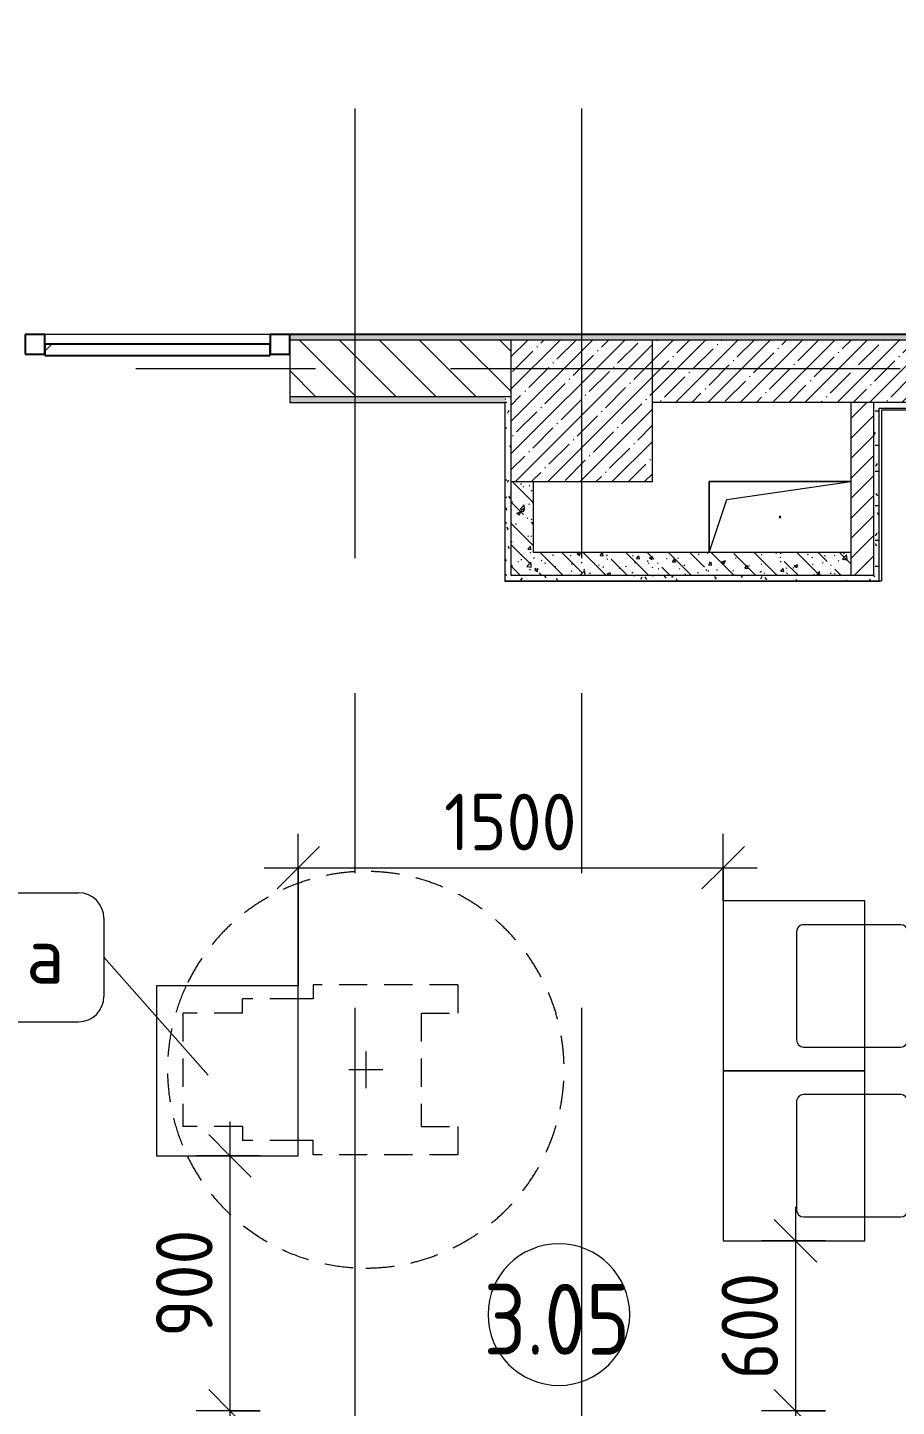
# Model space of a CAD drawing. Header units: millimetres. Extents: x 957 to 228198, y -8553 to 29000.
# Drawn here: x 30956 to 34023, y 4135 to 9003 of the extents above; entities that cross this region are included whole.
import ezdxf

# ---------------------------------------------------------------- set-up
doc = ezdxf.new("R2010")
doc.units = ezdxf.units.MM
doc.linetypes.add('200_ШТРИХ__ш1_п0_6_', pattern=[160, 100, -60])
doc.linetypes.add('Осевая', pattern=[3175, 635, -476.25, 1587.5, -476.25])
for name, color, linetype, lineweight in [('A-ANNO-DIMS', 7, 'Continuous', 9), ('A-ANNO-DIMS-100', 7, 'Continuous', 9), ('A-AREA-IDEN', 7, 'Continuous', 9), ('A-GENM', 7, 'Continuous', 9), ('A-GLAZ-CURT', 7, 'Continuous', 9), ('A-GLAZ-CURT-1', 7, 'Continuous', 25), ('A-GLAZ-CWMG', 7, 'Continuous', 9), ('A-GLAZ-CWMG-1', 7, 'Continuous', 25), ('A-WALL', 7, 'Continuous', 9), ('I-FURN-IDEN', 7, 'Continuous', 9), ('I-WALL', 7, 'Continuous', 9), ('S-COLS', 7, 'Continuous', 9), ('Оси-2', 7, 'Осевая', 9)]:
    doc.layers.add(name, color=color, linetype=linetype, lineweight=lineweight)
for name, color, linetype, lineweight, true_color in [('A-WALL-1', 9, 'Continuous', 9, 0x808080), ('A-WALL-FNSH-1', 9, 'Continuous', 9, 0x808080), ('I-FURN-1', 9, 'Continuous', 9, 0x808080), ('I-FURN-2', 9, '200_ШТРИХ__ш1_п0_6_', 9, 0x808080)]:
    doc.layers.add(name, color=color, linetype=linetype, lineweight=lineweight, true_color=true_color)
doc.styles.add('GOST Common_3', font='GOST_Common.ttf', dxfattribs={"height": 200})
doc.styles.add('GOST Common_4', font='GOST_Common.ttf', dxfattribs={"width": 0.9, "height": 250})
doc.styles.add('ISOCPEUR_3', font='isocpeur.ttf', dxfattribs={"width": 0.9, "height": 200})
doc.dimstyles.new('ISO-2_0_0_9К_Средний_округл2_1', dxfattribs={"dimscale": 304.8, "dimtxt": 199.196235, "dimasz": 0.492126, "dimexe": 0.393701, "dimexo": 0, "dimgap": 0, "dimtad": 1, "dimdec": 0, "dimrnd": 10, "dimzin": 0, "dimdsep": 46, "dimtxsty": 'ISOCPEUR_3', "dimblk1": 'OBLIQUE', "dimblk2": 'OBLIQUE', "dimsah": 1, "dimcen": 0.09, "dimdle": 0.393701, "dimazin": 0, "dimtfac": 1, "dimtdec": 4, "dimtix": 1, "dimtmove": 0, "dimatfit": 3, "dimfxl": 1, "dimtvp": 1, "dimtolj": 1, "dimtzin": 0, "dimarcsym": 2})
pattern_1 = [(135, (-10247.55, 0), (-75.43415, -75.43415), [106.68, -17.78, 3.556, -17.78]), (135, (-10247.55, 75.39), (-75.43415, -75.43415), []), (50, (-10247.55, 0), (127.52922, -11.15758), [13.335, -146.685]), (355, (-10247.55, 0), (-24.66966, 133.74002), [10.668, -117.348]), (100.451, (-10236.92, -0.93), (102.85973, 122.58178), [11.333, -124.663]), (46.184, (-10247.55, 35.56), (189.75516, -29.43036), [20.002, -220.027]), (96.636, (-10231.74, 33.1), (166.1822, 173.1996), [17, -186.995]), (351.184, (-10247.55, 35.56), (166.1839, 173.1976), [16.002, -176.022]), (21, (-10229.77, 26.67), (106.13027, -71.58603), [13.335, -146.685]), (326, (-10229.77, 26.67), (43.26188, 128.93175), [10.668, -117.348]), (71.451, (-10220.93, 20.7), (149.39198, 57.34505), [11.333, -124.663]), (37.5, (-10247.55, 0), (2.16223, 59.188357), [3.353, -112.573, 3.353, -115.773, -117.792]), (37.5, (-10247.55, 0), (2.16223, 59.188357), [-235.052, 3.353, -114.44]), (7.5, (-10247.55, 0), (46.77386, 70.12615), [3.353, -64.567, 3.353, -109.906, -44.894]), (7.5, (-10247.55, 0), (46.77386, 70.12615), [-181.178, 3.353, -41.542]), (327.5, (-10287.2, 0), (94.91367, -4.010093), [3.353, -41.097, 3.353, -135.331, -184.023]), (327.5, (-10287.2, 0), (94.91367, -4.010093), [-183.134, 3.353, -180.67]), (317.5, (-10304.98, 0), (103.69057, 17.79882), [3.353, -54.432, 3.353, -88.748, -130.683]), (317.5, (-10304.98, 0), (103.69057, 17.79882), [-149.885, 3.353, -127.33])]
pattern_2 = [(0, (-10247.55, 0), (121.92, 30.48), [10.058, -81.382, 10.058, -81.382, -487.68]), (0, (-10247.55, 0), (121.92, 30.48), [-182.88, 10.058, -172.822, 10.058, -81.382, -213.36]), (0, (-10247.55, 0), (121.92, 30.48), [-457.2, 10.058, -50.902, 10.058, -142.342]), (120, (-10201.83, 15.24), (-87.356454, 90.345817), [10.058, -81.382, 10.058, -81.382, -487.68]), (120, (-10201.83, 15.24), (-87.356454, 90.345817), [-182.88, 10.058, -172.822, 10.058, -81.382, -213.36]), (120, (-10201.83, 15.24), (-87.356454, 90.345817), [-457.2, 10.058, -50.902, 10.058, -142.342]), (240, (-10186.59, 76.2), (-34.563546, -120.825817), [10.058, -81.382, 10.058, -81.382, -487.68]), (240, (-10186.59, 76.2), (-34.563546, -120.825817), [-182.88, 10.058, -172.822, 10.058, -81.382, -213.36]), (240, (-10186.59, 76.2), (-34.563546, -120.825817), [-457.2, 10.058, -50.902, 10.058, -142.342])]

# ---------------------------------------------------------------- blocks, each defined once
blk = doc.blocks.new('BSC_Колонна _Прямоугольная - 500х500-V1-План расстановки мебели и оборудования 3 этажа в осях 12-23')
at = {"layer": 'S-COLS'}
h = blk.add_hatch(dxfattribs=at)
h.set_pattern_fill('FP_2', color=256, style=0, pattern_type=2)
h.set_pattern_definition([(45, (-43160, -7650), (-57.02463, 57.02463), []), (45, (-43102.975, -7650), (-57.02463, 57.02463), [100.806, -20.161, 3.353, -16.808])])
h.paths.add_polyline_path([(-250, -250), (250, -250), (250, 250), (-250, 250), (-250, 30)])
for p, q in [((250, 250), (-250, 250)), ((-250, 250), (-250, -250)), ((250, -250), (250, 250)), ((-250, -250), (250, -250))]:
    blk.add_line(p, q, dxfattribs=at)
blk = doc.blocks.new('GM_Отверстие прямоугольное _в плите_ - Отверстие-V60-План расстановки мебели и оборудования 3 этажа в осях 12-23')
at = {"layer": 'A-GENM'}
for p, q in [((-250, -125), (-250, 125)), ((-250, 125), (250, 125)), ((250, 125), (-250, 125)), ((-250, 125), (-250, -125)), ((-187.5, 62.5), (250, 125)), ((-250, -125), (-187.5, 62.5))]:
    blk.add_line(p, q, dxfattribs=at)
for start, end in [(360, 180), (180, 360)]:
    blk.add_arc((0, 0), 2.5, start, end, dxfattribs=at)
blk = doc.blocks.new('Стол базовый прямоугольный - 1_7а-25476368-План расстановки мебели и оборудования 3 этажа в осях 12-23')
at = {"layer": 'I-FURN-1'}
for p, q in [((250, 300), (-250, 300)), ((-250, 300), (-250, -300)), ((250, -300), (250, 300)), ((-250, -300), (250, -300))]:
    blk.add_line(p, q, dxfattribs=at)
blk = doc.blocks.new('Стул Breuer - 1_9а-V76-План расстановки мебели и оборудования 3 этажа в осях 12-23')
at = {"layer": 'I-FURN-1'}
for p, q in [((-215.9, 215.9), (-215.9, 0)), ((190.5, 241.3), (-190.5, 241.3)), ((215.9, 0), (215.9, 215.9)), ((-215.9, 0), (-215.9, -127)), ((215.9, -127), (215.9, 0)), ((-215.9, -176.2), (-215.9, -200.8)), ((203.2, -163.5), (-203.2, -163.5)), ((-190.5, -152.4), (190.5, -152.4)), ((215.9, -200.8), (215.9, -176.2)), ((-203.2, -213.5), (203.2, -213.5))]:
    blk.add_line(p, q, dxfattribs=at)
for centre, radius, start, end in [((-190.5, 215.9), 25.4, 90, 180), ((190.5, 215.9), 25.4, 30, 90), ((190.5, 215.9), 25.4, 0, 30), ((-190.5, -127), 25.4, 180, 270), ((190.5, -127), 25.4, 270, 360), ((-203.2, -176.2), 12.7, 90, 180), ((203.2, -176.2), 12.7, 360, 90), ((-203.5, -230.6), 15.1, 360, 180), ((-203.5, -230.6), 15.1, 180, 360), ((-203.2, -200.8), 12.7, 180, 270), ((203.7, -230.6), 15.1, 360, 180), ((203.7, -230.6), 15.1, 180, 360), ((203.2, -200.8), 12.7, 270, 360)]:
    blk.add_arc(centre, radius, start, end, dxfattribs=at)
blk = doc.blocks.new('Стул Breuer - 1_9а-25403171-План расстановки мебели и оборудования 3 этажа в осях 12-23')
at = {"layer": 'I-FURN-1'}
for p, q in [((-215.9, 215.9), (-215.9, 0)), ((190.5, 241.3), (-190.5, 241.3)), ((215.9, 0), (215.9, 215.9)), ((-215.9, 0), (-215.9, -127)), ((215.9, -127), (215.9, 0)), ((-215.9, -176.2), (-215.9, -200.8)), ((203.2, -163.5), (-203.2, -163.5)), ((-190.5, -152.4), (190.5, -152.4)), ((215.9, -200.8), (215.9, -176.2)), ((-203.2, -213.5), (203.2, -213.5))]:
    blk.add_line(p, q, dxfattribs=at)
for centre, radius, start, end in [((-190.5, 215.9), 25.4, 90, 180), ((190.5, 215.9), 25.4, 0, 90), ((-190.5, -127), 25.4, 180, 270), ((190.5, -127), 25.4, 270, 360), ((-203.2, -176.2), 12.7, 90, 180), ((203.2, -176.2), 12.7, 360, 90), ((-203.5, -230.6), 15.1, 360, 180), ((-203.5, -230.6), 15.1, 180, 360), ((-203.2, -200.8), 12.7, 180, 270), ((203.7, -230.6), 15.1, 360, 180), ((203.7, -230.6), 15.1, 180, 360), ((203.2, -200.8), 12.7, 270, 360)]:
    blk.add_arc(centre, radius, start, end, dxfattribs=at)
blk = doc.blocks.new('FRT_2D_Символ _разворот МГН_1 - D1_4_Символ доступности разворота МГН _360__-V77-План расстановки мебели и оборудования 3 этажа в осях 12-23')
at = {"layer": 'I-FURN-1'}
for p, q in [((0, 60.4), (0, -59.6)), ((-65, 0), (65, 0))]:
    blk.add_line(p, q, dxfattribs=at)
at = {"layer": 'I-FURN-2'}
for p, q in [((-300, 325.4), (-300, -185.8)), ((-300, 325.4), (-200, 325.4)), ((-200, 195.4), (-200, 325.4)), ((200, 325.4), (300, 325.4)), ((200, 195.4), (200, 325.4)), ((300, 325.4), (300, -185.8)), ((-200, 195.4), (200, 195.4)), ((-300, -185.8), (-250, -185.8)), ((-250, -185.8), (-250, -238.4)), ((300, -185.8), (250, -185.8)), ((250, -185.8), (250, -238.4)), ((-250, -238.4), (-250, -435.8)), ((250, -238.4), (250, -435.8)), ((-200, -435.8), (-250, -435.8)), ((-200, -435.8), (-200, -645.8)), ((200, -435.8), (250, -435.8)), ((200, -435.8), (200, -645.8)), ((-200, -645.8), (200, -645.8))]:
    blk.add_line(p, q, dxfattribs=at)
for start, end in [(360, 244.8834), (295.7402, 360), (244.8834, 295.7402)]:
    blk.add_arc((0, 0), 700, start, end, dxfattribs=at)
blk = doc.blocks.new('Прямоугольный импост - 50 x 70 мм-31700031-План расстановки мебели и оборудования 3 этажа в осях 12-23')
at = {"layer": 'A-GLAZ-CWMG-1'}
for p, q in [((-70, 35), (0, 35)), ((-70, -35), (-70, 35)), ((0, 35), (0, -35)), ((0, -35), (-70, -35))]:
    blk.add_line(p, q, dxfattribs=at)
blk = doc.blocks.new('Системная панель - Стекло - 40мм-32257331-План расстановки мебели и оборудования 3 этажа в осях 12-23')
at = {"layer": 'A-GLAZ-CURT'}
h = blk.add_hatch(dxfattribs=at)
h.set_pattern_fill('FP_71', color=256, style=0, pattern_type=2)
h.set_pattern_definition([(45, (-41762.5, -7785), (-282.8427, 282.8427), [200, -600]), (45, (-41962.5, -7885), (-282.8427, 282.8427), [600, -200]), (45, (-41562.5, -7985), (-282.8427, 282.8427), [200, -600])])
h.paths.add_polyline_path([(397.5, -40), (397.5, 0), (-397.5, 0), (-397.5, -40)])
at = {"layer": 'A-GLAZ-CURT-1'}
for p, q in [((397.5, 0), (-397.5, 0)), ((-397.5, 0), (-397.5, -40)), ((397.5, -40), (397.5, 0)), ((-397.5, -40), (397.5, -40))]:
    blk.add_line(p, q, dxfattribs=at)
blk = doc.blocks.new('Прямоугольный импост - 50 x 70 мм-31702100-План расстановки мебели и оборудования 3 этажа в осях 12-23')
at = {"layer": 'A-GLAZ-CWMG-1'}
for p, q in [((-35, 35), (35, 35)), ((-35, -35), (-35, 35)), ((35, 35), (35, -35)), ((35, -35), (-35, -35))]:
    blk.add_line(p, q, dxfattribs=at)
blk = doc.blocks.new('Прямоугольный импост - 50 x 70 мм-31720914-План расстановки мебели и оборудования 3 этажа в осях 12-23')
at = {"layer": 'A-GLAZ-CWMG'}
blk.add_line((42060, 7920), (41265, 7920), dxfattribs=at)
blk = doc.blocks.new('Марка_Мебель - В прямоуг_Balcon_Марка-25523697-План расстановки мебели и оборудования 3 этажа в осях 12-23')
at = {"layer": 'I-FURN-IDEN'}
for p, q in [((-2.455, 2.278), (2.455, 2.278)), ((-3.355, 1.378), (-3.355, -1.384)), ((3.355, 1.378), (3.355, -1.378)), ((-2.461, -2.278), (2.455, -2.278))]:
    blk.add_line(p, q, dxfattribs=at)
for centre, radius, start, end in [((-2.455, 1.378), 0.9, 90, 180), ((2.455, 1.378), 0.9, 0, 90), ((-2.461, -1.384), 0.893, 180, 270), ((2.455, -1.378), 0.9, 270, 0)]:
    blk.add_arc(centre, radius, start, end, dxfattribs=at)
blk = doc.blocks.new('DIMBLOCK4-План расстановки мебели и оборудования 3 этажа в осях 12-23')
at = {"layer": 'A-ANNO-DIMS-100'}
for p, q in [((31670.8, 5140.1), (31670.8, 4000.1)), ((31776.8, 5020.1), (31550.8, 5020.1)), ((31670.8, 5020.1), (31776.8, 5020.1)), ((31776.8, 4120.1), (31550.8, 4120.1)), ((31670.8, 4120.1), (31776.8, 4120.1))]:
    blk.add_line(p, q, dxfattribs=at)
at = {"layer": 'A-ANNO-DIMS-100', "lineweight": 20}
for p, q in [((31670.8, 5020.1), (31595.8, 5095.1)), ((31670.8, 5020.1), (31745.8, 4945.1)), ((31670.8, 4120.1), (31595.8, 4195.1)), ((31670.8, 4120.1), (31745.8, 4045.1))]:
    blk.add_line(p, q, dxfattribs=at)
at = {"layer": 'A-ANNO-DIMS-100', "color": 0, "insert": (31409.5, 4380.5), "char_height": 200, "width": 455.087, "attachment_point": 1, "rotation": 90, "line_spacing_factor": 1.149209, "style": 'ISOCPEUR_3'}
blk.add_mtext('900', dxfattribs=at)
blk = doc.blocks.new('_Oblique')
at = {"color": 0, "linetype": 'ByBlock', "lineweight": -2}
blk.add_line((-0.5, -0.5), (0.5, 0.5), dxfattribs=at)
blk = doc.blocks.new('DIMBLOCK5-План расстановки мебели и оборудования 3 этажа в осях 12-23')
at = {"layer": 'A-ANNO-DIMS-100'}
for p, q in [((33667, 4840.1), (33667, 4000.1)), ((33773, 4720.1), (33547, 4720.1)), ((33667, 4720.1), (33773, 4720.1)), ((33773, 4120.1), (33547, 4120.1)), ((33667, 4120.1), (33773, 4120.1))]:
    blk.add_line(p, q, dxfattribs=at)
at = {"layer": 'A-ANNO-DIMS-100', "lineweight": 20}
for p, q in [((33667, 4720.1), (33592, 4795.1)), ((33667, 4720.1), (33742, 4645.1)), ((33667, 4120.1), (33592, 4195.1)), ((33667, 4120.1), (33742, 4045.1))]:
    blk.add_line(p, q, dxfattribs=at)
at = {"layer": 'A-ANNO-DIMS-100', "color": 0, "insert": (33405.7, 4230.5), "char_height": 200, "width": 455.087, "attachment_point": 1, "rotation": 90, "line_spacing_factor": 1.149209, "style": 'ISOCPEUR_3'}
blk.add_mtext('600', dxfattribs=at)
blk = doc.blocks.new('DIMBLOCK10-План расстановки мебели и оборудования 3 этажа в осях 12-23')
at = {"layer": 'A-ANNO-DIMS-100'}
for p, q in [((31911.8, 5620.1), (31911.8, 6157.1)), ((33411.8, 5920.1), (33411.8, 6157.1)), ((31791.8, 6037.1), (33531.8, 6037.1)), ((31911.8, 6037.1), (31911.8, 5620.1)), ((33411.8, 6037.1), (33411.8, 5920.1))]:
    blk.add_line(p, q, dxfattribs=at)
at = {"layer": 'A-ANNO-DIMS-100', "lineweight": 20}
for p, q in [((31911.8, 6037.1), (31986.8, 6112.1)), ((33411.8, 6037.1), (33486.8, 6112.1)), ((31911.8, 6037.1), (31836.8, 5962.1)), ((33411.8, 6037.1), (33336.8, 5962.1))]:
    blk.add_line(p, q, dxfattribs=at)
at = {"layer": 'A-ANNO-DIMS-100', "color": 0, "insert": (32426.2, 6298.4), "char_height": 200, "width": 565.411, "attachment_point": 1, "line_spacing_factor": 1.149209, "style": 'ISOCPEUR_3'}
blk.add_mtext('1500', dxfattribs=at)
blk = doc.blocks.new('Марка_Помещения - Номер-25198446-План расстановки мебели и оборудования 3 этажа в осях 12-23')
at = {"layer": 'A-AREA-IDEN'}
for start, end in [(360, 180), (180, 360)]:
    blk.add_arc((0, 0), 2.5, start, end, dxfattribs=at)

msp = doc.modelspace()

# ---------------------------------------------------------------- hatches: boundary and pattern name
at = {"layer": 'I-WALL'}
h = msp.add_hatch(dxfattribs=at)
h.set_pattern_fill('FP_68', color=256, style=0, pattern_type=2)
h.set_pattern_definition(pattern_2)
h.paths.add_polyline_path([(61472.4, 7900), (62002.4, 7900), (62002.4, 7908), (62057.4, 7908), (62057.4, 7920), (61412.4, 7920), (61412.4, 7908), (61442.4, 7908), (61442.4, 7900)])
h.paths.add_polyline_path([(60072.4, 7900), (60432.4, 7900), (60432.4, 7908), (60462.4, 7908), (60462.4, 7920), (59112.4, 7920), (59112.4, 7908), (59142.4, 7908), (59142.4, 7900), (60019.2, 7900)])
h.paths.add_polyline_path([(63852.4, 7900), (63852.4, 7920), (63457.4, 7920), (63457.4, 7908), (63512.4, 7908), (63512.4, 7900), (63846.7, 7900)])
h.paths.add_polyline_path([(57112.8, 7900), (57982.4, 7900), (57982.4, 7908), (58012.4, 7908), (58012.4, 7920), (56612.4, 7920), (56612.4, 7908), (56642.4, 7908), (56642.4, 7900), (56932.4, 7900)])
h.paths.add_polyline_path([(55382.4, 7900), (55632.4, 7900), (55632.4, 7908), (55662.4, 7908), (55662.4, 7920), (50222.4, 7920), (50222.4, 7900), (55162.4, 7900)])
h.paths.add_polyline_path([(46682.4, 7900), (47722.4, 7900), (47722.4, 7920), (40612.4, 7920), (40612.4, 7900), (46662.4, 7900)])
h.paths.add_polyline_path([(36062.4, 7900), (38112.4, 7900), (38112.4, 7920), (31882.4, 7920), (31882.4, 7900), (35982.4, 7900)])
h.paths.add_polyline_path([(29382.4, 7900), (29382.4, 7920), (28512.4, 7920), (28512.4, 7900), (28812.4, 7900)])
h = msp.add_hatch(dxfattribs=at)
h.set_pattern_fill('FP_21', color=256, style=0, pattern_type=2)
h.set_pattern_definition([(135, (-10247.55, 0), (-70.71068, -70.71068), [])])
h.paths.add_polyline_path([(32662.4, 7700), (32662.4, 7900), (31882.4, 7900), (31882.4, 7700), (32642.4, 7700)])
h.paths.add_polyline_path([(29382.4, 7700), (29382.4, 7900), (28792.4, 7900), (28792.4, 7700), (28812.4, 7700)])
h = msp.add_hatch(dxfattribs=at)
h.set_pattern_fill('FP_17', color=256, style=0, pattern_type=2)
h.set_pattern_definition([(45, (-10247.55, 0), (-57.02463, 57.02463), []), (45, (-10190.526, 0), (-57.02463, 57.02463), [100.806, -20.161, 3.353, -16.808])])
h.paths.add_polyline_path([(33162.4, 7680), (37162.4, 7680), (37162.4, 7900), (35862.4, 7900), (35862.4, 7830), (34662.4, 7830), (34662.4, 7900), (33162.4, 7900)])
h = msp.add_hatch(dxfattribs=at)
h.set_pattern_fill('FP_68', color=256, style=0, pattern_type=2)
h.set_pattern_definition(pattern_2)
h.paths.add_polyline_path([(32632.4, 7680), (32642.4, 7680), (32642.4, 7700), (31882.4, 7700), (31882.4, 7680)])
h.paths.add_polyline_path([(28813.4, 7680), (29382.4, 7680), (29382.4, 7700), (28812.4, 7700), (28812.4, 7680)])
h = msp.add_hatch(dxfattribs=at)
h.set_pattern_fill('FP_68', color=256, style=0, pattern_type=2)
h.set_pattern_definition(pattern_2)
h.paths.add_polyline_path([(32662.4, 7070), (32662.4, 7700), (32642.4, 7700), (32642.4, 7070)])
h = msp.add_hatch(dxfattribs=at)
h.set_pattern_fill('FP_34', color=256, style=0, pattern_type=2)
h.set_pattern_definition([(45, (-10247.55, 0), (-35.35534, 35.35534), [])])
h.paths.add_polyline_path([(33942.4, 7070), (33942.4, 7680), (33862.4, 7680), (33862.4, 7070)])
h = msp.add_hatch(dxfattribs=at)
h.set_pattern_fill('FP_68', color=256, style=0, pattern_type=2)
h.set_pattern_definition(pattern_2)
h.paths.add_polyline_path([(34111.7, 7660), (35962.4, 7660), (35962.4, 7680), (33942.4, 7680), (33942.4, 7660), (34013.4, 7660)])
h = msp.add_hatch(dxfattribs=at)
h.set_pattern_fill('FP_68', color=256, style=0, pattern_type=2)
h.set_pattern_definition(pattern_2)
h.paths.add_polyline_path([(33962.4, 7050), (33962.4, 7660), (33942.4, 7659.8), (33942.4, 7050)])
h = msp.add_hatch(dxfattribs=at)
h.set_pattern_fill('FP_23', color=256, style=0, pattern_type=2)
h.set_pattern_definition(pattern_1)
h.paths.add_polyline_path([(32742.4, 7150), (32742.4, 7400), (32662.4, 7400), (32662.4, 7150)])
h = msp.add_hatch(dxfattribs=at)
h.set_pattern_fill('FP_23', color=256, style=0, pattern_type=2)
h.set_pattern_definition(pattern_1)
h.paths.add_polyline_path([(33861.9, 7070), (33862.4, 7071.1), (33861.9, 7150), (32662.4, 7150), (32662.4, 7070), (33362.4, 7070)])
h = msp.add_hatch(dxfattribs=at)
h.set_pattern_fill('FP_68', color=256, style=0, pattern_type=2)
h.set_pattern_definition(pattern_2)
h.paths.add_polyline_path([(33862.4, 7050), (33942.4, 7050), (33942.4, 7070), (32642.4, 7070), (32642.4, 7050), (33861.9, 7050)])

# ---------------------------------------------------------------- linework, layer by layer
at = {"layer": 'A-WALL'}
for p, q in [((34662.4, 7900), (33162.4, 7900)), ((32662.4, 7700), (31882.4, 7700)), ((32642.4, 7679), (32641.4, 7679)), ((32642.4, 7050), (32642.4, 7680)), ((37162.4, 7680), (33162.4, 7680)), ((33942.4, 7680), (33942.4, 7070)), ((32662.4, 7400), (32662.4, 7070))]:
    msp.add_line(p, q, dxfattribs=at)
at = {"layer": 'A-WALL-1'}
for p, q in [((31882.4, 7920), (31882.4, 7680)), ((32662.4, 7900), (31882.4, 7900)), ((31882.4, 7680), (32642.4, 7680)), ((33862.4, 7680), (33862.4, 7070)), ((32742.4, 7150), (32742.4, 7400)), ((33862.4, 7150), (32742.4, 7150)), ((32662.4, 7070), (33942.4, 7070)), ((32642.4, 7050), (33962.4, 7050))]:
    msp.add_line(p, q, dxfattribs=at)
at = {"layer": 'A-WALL-FNSH-1'}
for p, q in [((38112.4, 7921), (31882.4, 7921)), ((31882.4, 7921), (31882.4, 7920)), ((31882.4, 7920), (38112.4, 7920)), ((31882.4, 7680), (31882.4, 7679)), ((31882.4, 7679), (32641.4, 7679)), ((32641.4, 7679), (32641.4, 7049)), ((32641.4, 7049), (33963.4, 7049)), ((33963.4, 7049), (33963.4, 7050))]:
    msp.add_line(p, q, dxfattribs=at)
at = {"layer": 'I-FURN-IDEN'}
msp.add_line((31593.8, 5305.2), (31225.9, 5720.9), dxfattribs=at)
at = {"layer": 'I-WALL'}
for p, q in [((33962.4, 7660), (35162.9, 7660)), ((33962.4, 7050), (33962.4, 7660)), ((35162.9, 7652), (33970.4, 7652)), ((33970.4, 7652), (33970.4, 7050)), ((33962.4, 7050), (33970.4, 7050))]:
    msp.add_line(p, q, dxfattribs=at)
at = {"layer": 'Оси-2'}
for p, q in [((32112.4, -331.5), (32112.4, 24850)), ((32912.4, -331.5), (32912.4, 24850)), ((28163.2, 7800), (72002.4, 7800))]:
    msp.add_line(p, q, dxfattribs=at)

# ---------------------------------------------------------------- block references
at = {"layer": 'A-AREA-IDEN', "xscale": 99.99999999999993, "yscale": 99.99999999999993, "zscale": 99.99999999999993}
msp.add_blockref('Марка_Помещения - Номер-25198446-План расстановки мебели и оборудования 3 этажа в осях 12-23', (32831.9, 4459.6), dxfattribs=at)
at = {"layer": 'A-GENM'}
msp.add_blockref('GM_Отверстие прямоугольное _в плите_ - Отверстие-V60-План расстановки мебели и оборудования 3 этажа в осях 12-23', (33612.4, 7275), dxfattribs=at)
at = {"layer": 'A-GLAZ-CURT'}
msp.add_blockref('Системная панель - Стекло - 40мм-32257331-План расстановки мебели и оборудования 3 этажа в осях 12-23', (31414.9, 7885), dxfattribs=at)
at = {"layer": 'A-GLAZ-CWMG', "extrusion": (0, 0, -1), "rotation": 180}
for name, p in [('Прямоугольный импост - 50 x 70 мм-31702100-План расстановки мебели и оборудования 3 этажа в осях 12-23', (-30982.4, 7885)), ('Прямоугольный импост - 50 x 70 мм-31700031-План расстановки мебели и оборудования 3 этажа в осях 12-23', (-31882.4, 7885))]:
    msp.add_blockref(name, p, dxfattribs=at)
at = {"layer": 'A-GLAZ-CWMG'}
msp.add_blockref('Прямоугольный импост - 50 x 70 мм-31720914-План расстановки мебели и оборудования 3 этажа в осях 12-23', (-10247.6, 0), dxfattribs=at)
at = {"layer": 'I-FURN-1'}
for name, p, rotation in [('FRT_2D_Символ _разворот МГН_1 - D1_4_Символ доступности разворота МГН _360__-V77-План расстановки мебели и оборудования 3 этажа в осях 12-23', (32150.2, 5323.9), 269.9999999999993), ('Стул Breuer - 1_9а-V76-План расстановки мебели и оборудования 3 этажа в осях 12-23', (33911.8, 5620.1), 89.99999999999959), ('Стул Breuer - 1_9а-25403171-План расстановки мебели и оборудования 3 этажа в осях 12-23', (33911.8, 5020.1), 89.99999999999959)]:
    msp.add_blockref(name, p, dxfattribs=dict(at, rotation=rotation))
for p in [(33661.8, 5620.1), (31661.8, 5320.1), (33661.8, 5020.1)]:
    msp.add_blockref('Стол базовый прямоугольный - 1_7а-25476368-План расстановки мебели и оборудования 3 этажа в осях 12-23', p, dxfattribs=at)
at = {"layer": 'I-FURN-IDEN', "xscale": 99.99999999999993, "yscale": 99.99999999999993, "zscale": 99.99999999999993}
msp.add_blockref('Марка_Мебель - В прямоуг_Balcon_Марка-25523697-План расстановки мебели и оборудования 3 этажа в осях 12-23', (30890.4, 5720.9), dxfattribs=at)
at = {"layer": 'S-COLS'}
msp.add_blockref('BSC_Колонна _Прямоугольная - 500х500-V1-План расстановки мебели и оборудования 3 этажа в осях 12-23', (32912.4, 7650), dxfattribs=at)

# ---------------------------------------------------------------- texts
at = {"layer": 'A-AREA-IDEN', "insert": (32566.2, 4568.1), "char_height": 250, "width": 663.797, "attachment_point": 1, "style": 'GOST Common_4'}
msp.add_mtext('3.05', dxfattribs=at)
at = {"layer": 'I-FURN-IDEN', "insert": (30951.4, 5828), "char_height": 200, "width": 200.422, "attachment_point": 1, "style": 'GOST Common_3'}
msp.add_mtext('\\fGOST Common|b0|i0|c204|p34|;а', dxfattribs=at)

# ---------------------------------------------------------------- dimensions: what is measured, and where the dimension line sits
at = {"layer": 'A-ANNO-DIMS'}
dim = msp.add_linear_dim(base=(33411.8, 6037.1), p1=(31911.8, 5620.1), p2=(33411.8, 5920.1), dimstyle='ISO-2_0_0_9К_Средний_округл2_1', override={"dimpost": '<>', "dimfxl": 1529.705854}, dxfattribs=at)
dim.commit()
dim.dimension.update_dxf_attribs({"geometry": 'DIMBLOCK10-План расстановки мебели и оборудования 3 этажа в осях 12-23', "text_midpoint": (32661.8, 6137.1)})
for base, p1, p2, override, picture, middle in [((31670.8, 4120.1), (31776.8, 5020.1), (31776.8, 4120.1), {"dimpost": '<>', "dimfxl": 900}, 'DIMBLOCK4-План расстановки мебели и оборудования 3 этажа в осях 12-23', (31570.8, 4570.1)), ((33667, 4120.1), (33773, 4720.1), (33773, 4120.1), {"dimpost": '<>', "dimfxl": 600}, 'DIMBLOCK5-План расстановки мебели и оборудования 3 этажа в осях 12-23', (33567, 4420.1))]:
    dim = msp.add_linear_dim(base=base, p1=p1, p2=p2, angle=90, dimstyle='ISO-2_0_0_9К_Средний_округл2_1', override=override, dxfattribs=at)
    dim.commit()
    dim.dimension.update_dxf_attribs({"geometry": picture, "text_midpoint": middle})

doc.saveas('drawing.dxf')
